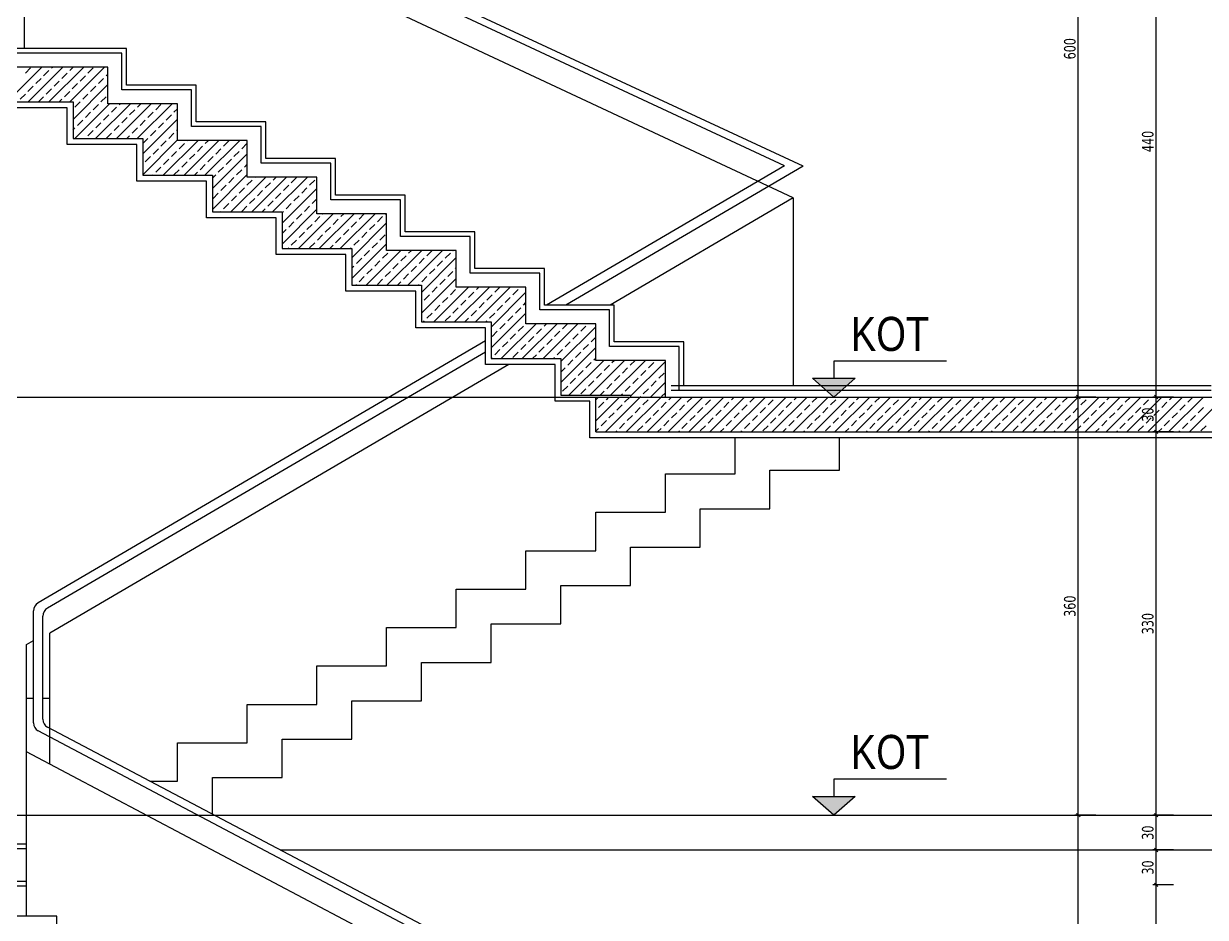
# Model space of a CAD drawing. Header units: millimetres. Extents: x 43168.9 to 43194.6, y -25545.1 to -25543.4.
# Drawn here: x 43181.4291 to 43181.6326, y -25544.2242 to -25544.0702 of the extents above; entities that cross this region are included whole.
import ezdxf
from ezdxf.enums import TextEntityAlignment as Align

# ---------------------------------------------------------------- set-up
doc = ezdxf.new("R2010")
doc.units = ezdxf.units.MM
doc.header["$LTSCALE"] = 200
doc.linetypes.add('kesit_$0$HIDDEN2', pattern=[0.1875, 0.125, -0.0625])
for name, color, linetype in [('gor-4_sgh', 17, 'Continuous'), ('kaplama-gnl_sgh', 30, 'Continuous'), ('kesit_$0$gor-2_sgh', 161, 'Continuous'), ('kesit_$0$izd-alt_sgh', 8, 'kesit_$0$HIDDEN2'), ('kesit_$0$metal-mal._sgh', 122, 'Continuous'), ('kolon-b.a_sgh', 6, 'Continuous'), ('metal-mal._sgh', 122, 'Continuous'), ('olcuic_sgh', 183, 'Continuous'), ('siva_sgh', 145, 'Continuous'), ('tarama-betonarme_sgh', 223, 'Continuous')]:
    doc.layers.add(name, color=color, linetype=linetype)
doc.styles.add('dim', font='VERDANA.TTF', dxfattribs={"width": 0.7})
doc.styles.add('kesit_$0$text2', font='arial.ttf')

msp = doc.modelspace()

# ---------------------------------------------------------------- hatches: boundary and pattern name
for points in [[(43181.57231274401, -25544.13132496927), (43181.56496274401, -25544.13132496927), (43181.56863774081, -25544.13455896927)], [(43181.57231274401, -25544.20332496927), (43181.56496274401, -25544.20332496927), (43181.56863774081, -25544.20655896927)]]:
    msp.add_hatch(color=256).paths.add_polyline_path(points)

# ---------------------------------------------------------------- linework, layer by layer
at = {"color": 0, "linetype": 'ByBlock'}
for p, q in [((43181.58804174401, -25544.12838496927), (43181.56863774401, -25544.12838496927)), ((43181.56863774401, -25544.12838496927), (43181.56863774401, -25544.13132496927)), ((43181.58804174401, -25544.20038496927), (43181.56863774401, -25544.20038496927)), ((43181.56863774401, -25544.20038496927), (43181.56863774401, -25544.20332496927))]:
    msp.add_line(p, q, dxfattribs=at)
for p, q in [((43181.56496274401, -25544.13132496927), (43181.57231274401, -25544.13132496927)), ((43181.56863774081, -25544.13455896927), (43181.56496274401, -25544.13132496927)), ((43181.57231274401, -25544.13132496927), (43181.56863774081, -25544.13455896927)), ((43181.56496274401, -25544.20332496927), (43181.57231274401, -25544.20332496927)), ((43181.56863774081, -25544.20655896927), (43181.56496274401, -25544.20332496927)), ((43181.57231274401, -25544.20332496927), (43181.56863774081, -25544.20655896927))]:
    msp.add_line(p, q)
at = {"color": 0, "linetype": 'ByBlock', "lineweight": -2}
for p, q in [((43181.61105119521, -25544.13485896927), (43181.61045119521, -25544.13425896927)), ((43181.61045119521, -25544.13425896927), (43181.61105119521, -25544.13485896927)), ((43181.62447313494, -25544.13485896927), (43181.62387313494, -25544.13425896927)), ((43181.62387313494, -25544.13425896927), (43181.62447313494, -25544.13485896927)), ((43181.62447313494, -25544.14085896927), (43181.62387313494, -25544.14025896927)), ((43181.62387313494, -25544.14025896927), (43181.62447313494, -25544.14085896927)), ((43181.61105119521, -25544.20685896927), (43181.61045119521, -25544.20625896927)), ((43181.61045119521, -25544.20625896927), (43181.61105119521, -25544.20685896927)), ((43181.62387313494, -25544.20625896927), (43181.62447313494, -25544.20685896927)), ((43181.62447313494, -25544.20685896927), (43181.62387313494, -25544.20625896927)), ((43181.62447313494, -25544.21285896927), (43181.62387313494, -25544.21225896927)), ((43181.62387313494, -25544.21225896927), (43181.62447313494, -25544.21285896927)), ((43181.62387313494, -25544.21825896927), (43181.62447313494, -25544.21885896927)), ((43181.62447313494, -25544.21885896927), (43181.62387313494, -25544.21825896927))]:
    msp.add_line(p, q, dxfattribs=at)
at = {"layer": 'gor-4_sgh'}
for p, q in [((43181.56963774089, -25544.14717435388), (43181.56963774089, -25544.14155896927)), ((43181.55763774089, -25544.1537897385), (43181.55763774089, -25544.14717435388)), ((43181.55763774089, -25544.14717435388), (43181.56963774089, -25544.14717435388)), ((43181.54563774089, -25544.16040512312), (43181.54563774089, -25544.1537897385)), ((43181.54563774089, -25544.1537897385), (43181.55763774089, -25544.1537897385)), ((43181.53363774089, -25544.16702050773), (43181.53363774089, -25544.16040512312)), ((43181.53363774089, -25544.16040512312), (43181.54563774089, -25544.16040512312)), ((43181.52163774089, -25544.17363589234), (43181.52163774089, -25544.16702050773)), ((43181.52163774089, -25544.16702050773), (43181.53363774089, -25544.16702050773)), ((43181.50963774089, -25544.18025127696), (43181.50963774089, -25544.17363589234)), ((43181.50963774089, -25544.17363589234), (43181.52163774089, -25544.17363589234)), ((43181.49763774089, -25544.18686666158), (43181.49763774089, -25544.18025127696)), ((43181.49763774089, -25544.18025127696), (43181.50963774089, -25544.18025127696)), ((43181.48563774089, -25544.19348204619), (43181.48563774089, -25544.18686666158)), ((43181.48563774089, -25544.18686666158), (43181.49763774089, -25544.18686666158)), ((43181.47363774089, -25544.20009743081), (43181.47363774089, -25544.19348204619)), ((43181.47363774089, -25544.19348204619), (43181.48563774089, -25544.19348204619)), ((43181.46163774089, -25544.20640727684), (43181.46163774089, -25544.20009743081)), ((43181.46163774089, -25544.20009743081), (43181.47363774089, -25544.20009743081))]:
    msp.add_line(p, q, dxfattribs=at)
at = {"layer": 'kaplama-gnl_sgh'}
for p, q in [((43181.44683774089, -25544.07451686401), (43181.37463774082, -25544.07451686401)), ((43181.44683774089, -25544.08083265348), (43181.44683774089, -25544.07451686401)), ((43181.44603774089, -25544.075316864), (43181.37463774082, -25544.075316864)), ((43181.44603774089, -25544.08163265348), (43181.44603774089, -25544.075316864)), ((43181.45883774089, -25544.08083265348), (43181.44683774089, -25544.08083265348)), ((43181.45883774089, -25544.08714844295), (43181.45883774089, -25544.08083265348)), ((43181.45803774089, -25544.08163265348), (43181.44603774089, -25544.08163265348)), ((43181.45803774089, -25544.08794844295), (43181.45803774089, -25544.08163265348)), ((43181.47083774089, -25544.08714844295), (43181.45883774089, -25544.08714844295)), ((43181.47083774089, -25544.09346423242), (43181.47083774089, -25544.08714844295)), ((43181.47003774089, -25544.08794844295), (43181.45803774089, -25544.08794844295)), ((43181.47003774089, -25544.09426423243), (43181.47003774089, -25544.08794844295)), ((43181.48203774089, -25544.09426423243), (43181.47003774089, -25544.09426423243)), ((43181.48283774089, -25544.09346423242), (43181.47083774089, -25544.09346423242)), ((43181.48203774089, -25544.1005800219), (43181.48203774089, -25544.09426423243)), ((43181.48283774089, -25544.0997800219), (43181.48283774089, -25544.09346423242)), ((43181.49403774089, -25544.1005800219), (43181.48203774089, -25544.1005800219)), ((43181.49483774089, -25544.0997800219), (43181.48283774089, -25544.0997800219)), ((43181.49403774089, -25544.10689581137), (43181.49403774089, -25544.1005800219)), ((43181.49483774089, -25544.10609581137), (43181.49483774089, -25544.0997800219)), ((43181.50603774089, -25544.10689581137), (43181.49403774089, -25544.10689581137)), ((43181.50683774089, -25544.10609581137), (43181.49483774089, -25544.10609581137)), ((43181.50603774089, -25544.11321160085), (43181.50603774089, -25544.10689581137)), ((43181.50683774089, -25544.11241160085), (43181.50683774089, -25544.10609581137)), ((43181.51803774089, -25544.11321160085), (43181.50603774089, -25544.11321160085)), ((43181.51883774089, -25544.11241160085), (43181.50683774089, -25544.11241160085)), ((43181.51803774089, -25544.11952739032), (43181.51803774089, -25544.11321160085)), ((43181.51883774089, -25544.11872739032), (43181.51883774089, -25544.11241160085)), ((43181.53003774089, -25544.11952739032), (43181.51803774089, -25544.11952739032)), ((43181.53083774089, -25544.11872739032), (43181.51883774089, -25544.11872739032)), ((43181.53003774089, -25544.12584317979), (43181.53003774089, -25544.11952739032)), ((43181.53083774089, -25544.1250431798), (43181.53083774089, -25544.11872739032)), ((43181.54203774089, -25544.12584317979), (43181.53003774089, -25544.12584317979)), ((43181.54283774089, -25544.1250431798), (43181.53083774089, -25544.1250431798)), ((43181.54203774089, -25544.13335896927), (43181.54203774089, -25544.12584317979)), ((43181.54283774089, -25544.13255896927), (43181.54283774089, -25544.1250431798)), ((43181.54063774081, -25544.13255896927), (43181.63363774082, -25544.13255896927)), ((43181.54063774081, -25544.13335896927), (43181.63363774082, -25544.13335896927)), ((43181.42963774089, -25544.21157435389), (43181.37463774082, -25544.21157435389)), ((43181.42963774089, -25544.21237435388), (43181.37463774082, -25544.21237435388)), ((43181.42963774089, -25544.21237435388), (43181.42963774089, -25544.21237435388)), ((43181.42963774089, -25544.21797435388), (43181.37463774082, -25544.21797435388)), ((43181.42963774089, -25544.21877435389), (43181.37463774082, -25544.21877435389)), ((43181.42963774089, -25544.21877435389), (43181.42963774089, -25544.21877435389)), ((43181.43483774089, -25544.22397435388), (43181.37463774082, -25544.22397435388)), ((43181.43483774089, -25544.2305897385), (43181.43483774089, -25544.22397435388))]:
    msp.add_line(p, q, dxfattribs=at)
at = {"layer": 'kesit_$0$gor-2_sgh'}
for p, q in [((43181.42927100052, -25544.07451686401), (43181.42927100052, -25544.0382483763)), ((43181.56164944544, -25544.10026077487), (43181.42927100052, -25544.0382483763)), ((43181.56164944544, -25544.10026077487), (43181.53011971491, -25544.11872739032)), ((43181.56171262852, -25544.13255896927), (43181.56171262852, -25544.10022376924)), ((43181.51270432808, -25544.12892739032), (43181.43363774089, -25544.17523581846)), ((43181.42963774089, -25544.17717785119), (43181.43083774089, -25544.17646351551)), ((43181.43363774089, -25544.19777419302), (43181.43363774089, -25544.17523581846)), ((43181.42963774089, -25544.1956586704), (43181.42963774089, -25544.17717785119)), ((43181.42963774089, -25544.18641826079), (43181.43083774089, -25544.18642540051)), ((43181.43243774089, -25544.18643492013), (43181.43363774089, -25544.18644205985)), ((43181.42963774089, -25544.22397435388), (43181.42963774089, -25544.1956586704)), ((43181.42963774089, -25544.21141651215), (43181.42963774089, -25544.1956586704)), ((43181.56543353401, -25544.26747843833), (43181.42963774089, -25544.1956586704))]:
    msp.add_line(p, q, dxfattribs=at)
at = {"layer": 'kesit_$0$izd-alt_sgh'}
for p, q in [((43181.30861655266, -25544.13455896927), (43182.76330515118, -25544.13455896927)), ((43181.55163774089, -25544.1477897385), (43181.55163774089, -25544.14155896927)), ((43181.53963774089, -25544.15440512311), (43181.53963774089, -25544.1477897385)), ((43181.53963774089, -25544.1477897385), (43181.55163774089, -25544.1477897385)), ((43181.52763774089, -25544.16102050773), (43181.52763774089, -25544.15440512311)), ((43181.52763774089, -25544.15440512311), (43181.53963774089, -25544.15440512311)), ((43181.51563774089, -25544.16763589234), (43181.51563774089, -25544.16102050773)), ((43181.51563774089, -25544.16102050773), (43181.52763774089, -25544.16102050773)), ((43181.50363774089, -25544.17425127696), (43181.50363774089, -25544.16763589234)), ((43181.50363774089, -25544.16763589234), (43181.51563774089, -25544.16763589234)), ((43181.49163774089, -25544.18086666158), (43181.49163774089, -25544.17425127696)), ((43181.49163774089, -25544.17425127696), (43181.50363774089, -25544.17425127696)), ((43181.47963774089, -25544.18748204619), (43181.47963774089, -25544.18086666158)), ((43181.47963774089, -25544.18086666158), (43181.49163774089, -25544.18086666158)), ((43181.46763774089, -25544.19409743081), (43181.46763774089, -25544.18748204619)), ((43181.46763774089, -25544.18748204619), (43181.47963774089, -25544.18748204619)), ((43181.45563774089, -25544.20071281542), (43181.45563774089, -25544.19409743081)), ((43181.45563774089, -25544.19409743081), (43181.46763774089, -25544.19409743081)), ((43181.45083115627, -25544.20071281542), (43181.45563774089, -25544.20071281542)), ((43181.30861655266, -25544.20655896927), (43182.76330515118, -25544.20655896927))]:
    msp.add_line(p, q, dxfattribs=at)
at = {"layer": 'kesit_$0$metal-mal._sgh'}
for p, q in [((43181.56016716103, -25544.09470899971), (43181.43135807938, -25544.03470629754)), ((43181.56339234771, -25544.09480918074), (43181.43461857917, -25544.03495265786)), ((43181.56016716103, -25544.09470899971), (43181.51915849182, -25544.11872739032)), ((43181.56339234771, -25544.09480918074), (43181.52247827913, -25544.11872739032)), ((43181.50863774089, -25544.12488929487), (43181.43161932445, -25544.16999825466)), ((43181.50863774089, -25544.12681851657), (43181.43321932445, -25544.17090783727)), ((43181.43083774089, -25544.19068693189), (43181.43083774089, -25544.17137309812)), ((43181.43243774089, -25544.1900584187), (43181.43243774089, -25544.17228268072)), ((43181.56395415428, -25544.26192496183), (43181.4316073395, -25544.19205456983)), ((43181.56718245349, -25544.26202339561), (43181.4332073395, -25544.19142605664))]:
    msp.add_line(p, q, dxfattribs=at)
for centre, start, end in [((43181.43243774089, -25544.17137309812), 120.7644804370568, 180), ((43181.43403774089, -25544.17228268072), 120.7644804370568, 180), ((43181.43243774089, -25544.19068693189), 180, 238.7347449933486), ((43181.43403774089, -25544.1900584187), 180, 238.7347449933486)]:
    msp.add_arc(centre, 0.0016, start, end, dxfattribs=at)
at = {"layer": 'kolon-b.a_sgh'}
for p, q in [((43181.44363774089, -25544.07771686401), (43181.36363774081, -25544.07771686401)), ((43181.44363774089, -25544.08403265348), (43181.44363774089, -25544.07771686401)), ((43181.37363774081, -25544.08371686401), (43181.43763774089, -25544.08371686401)), ((43181.43763774089, -25544.08371686401), (43181.43763774089, -25544.09003265348)), ((43181.45563774089, -25544.08403265348), (43181.44363774089, -25544.08403265348)), ((43181.45563774089, -25544.09034844295), (43181.45563774089, -25544.08403265348)), ((43181.43763774089, -25544.09003265348), (43181.44963774089, -25544.09003265348)), ((43181.44963774089, -25544.09003265348), (43181.44963774089, -25544.09634844295)), ((43181.46763774089, -25544.09034844295), (43181.45563774089, -25544.09034844295)), ((43181.46763774089, -25544.09666423243), (43181.46763774089, -25544.09034844295)), ((43181.44963774089, -25544.09634844295), (43181.46163774089, -25544.09634844295)), ((43181.46163774089, -25544.09634844295), (43181.46163774089, -25544.10266423243)), ((43181.47963774089, -25544.09666423243), (43181.46763774089, -25544.09666423243)), ((43181.47963774089, -25544.1029800219), (43181.47963774089, -25544.09666423243)), ((43181.46163774089, -25544.10266423243), (43181.47363774089, -25544.10266423243)), ((43181.47363774089, -25544.10266423243), (43181.47363774089, -25544.1089800219)), ((43181.49163774089, -25544.1029800219), (43181.47963774089, -25544.1029800219)), ((43181.49163774089, -25544.10929581137), (43181.49163774089, -25544.1029800219)), ((43181.47363774089, -25544.1089800219), (43181.48563774089, -25544.1089800219)), ((43181.48563774089, -25544.1089800219), (43181.48563774089, -25544.11529581137)), ((43181.50363774089, -25544.10929581137), (43181.49163774089, -25544.10929581137)), ((43181.50363774089, -25544.11561160085), (43181.50363774089, -25544.10929581137)), ((43181.48563774089, -25544.11529581137), (43181.49763774089, -25544.11529581137)), ((43181.49763774089, -25544.11529581137), (43181.49763774089, -25544.12161160085)), ((43181.51563774089, -25544.11561160085), (43181.50363774089, -25544.11561160085)), ((43181.51563774089, -25544.12192739032), (43181.51563774089, -25544.11561160085)), ((43181.49763774089, -25544.12161160085), (43181.50963774089, -25544.12161160085)), ((43181.50963774089, -25544.12161160085), (43181.50963774089, -25544.12792739032)), ((43181.52763774089, -25544.12192739032), (43181.51563774089, -25544.12192739032)), ((43181.52763774089, -25544.1282431798), (43181.52763774089, -25544.12192739032)), ((43181.50963774089, -25544.12792739032), (43181.52163774089, -25544.12792739032)), ((43181.52163774089, -25544.12792739032), (43181.52163774089, -25544.13424317979)), ((43181.53963774089, -25544.1282431798), (43181.52763774089, -25544.1282431798)), ((43181.53963774089, -25544.13455896927), (43181.53963774089, -25544.1282431798)), ((43181.52163774089, -25544.13424317979), (43181.53363774089, -25544.13424317979)), ((43181.52763774089, -25544.13455896927), (43181.73763774081, -25544.13455896927)), ((43181.52763774089, -25544.14055896927), (43181.52763774089, -25544.13455896927)), ((43181.52763774089, -25544.14055896927), (43181.52763774089, -25544.13455896927)), ((43181.53363774089, -25544.13424317979), (43181.53363774089, -25544.13455896927)), ((43181.52763774089, -25544.14055896927), (43181.73763774081, -25544.14055896927))]:
    msp.add_line(p, q, dxfattribs=at)
at = {"layer": 'metal-mal._sgh'}
for p, q in [((43181.46192561308, -25544.20655896927), (43181.73763774081, -25544.20655896927)), ((43181.47331202928, -25544.21255896927), (43181.73763774081, -25544.21255896927))]:
    msp.add_line(p, q, dxfattribs=at)
at = {"layer": 'olcuic_sgh'}
for p, q in [((43181.61075119521, -25544.13480896927), (43181.61075119521, -25544.01430896927)), ((43181.62417313494, -25544.13480896927), (43181.62417313494, -25544.04630896927)), ((43181.6137511952, -25544.13455896927), (43181.61015119521, -25544.13455896927)), ((43181.6137511952, -25544.13455896927), (43181.61015119521, -25544.13455896927)), ((43181.61075119521, -25544.20680896927), (43181.61075119521, -25544.13430896927)), ((43181.62717313494, -25544.13455896927), (43181.62357313494, -25544.13455896927)), ((43181.62717313494, -25544.13455896927), (43181.62357313494, -25544.13455896927)), ((43181.62417313494, -25544.14080896927), (43181.62417313494, -25544.13430896927)), ((43181.62717313494, -25544.14055896927), (43181.62357313494, -25544.14055896927)), ((43181.62717313494, -25544.14055896927), (43181.62357313494, -25544.14055896927)), ((43181.62417313494, -25544.20680896927), (43181.62417313494, -25544.14030896927)), ((43181.6137511952, -25544.20655896927), (43181.61015119521, -25544.20655896927)), ((43181.6137511952, -25544.20655896927), (43181.61015119521, -25544.20655896927)), ((43181.61075119521, -25544.30680896927), (43181.61075119521, -25544.20630896927)), ((43181.62717313494, -25544.20655896927), (43181.62357313494, -25544.20655896927)), ((43181.62717313494, -25544.20655896927), (43181.62357313494, -25544.20655896927)), ((43181.62417313494, -25544.21280896927), (43181.62417313494, -25544.20630896927)), ((43181.62717313494, -25544.21255896927), (43181.62357313494, -25544.21255896927)), ((43181.62717313494, -25544.21255896927), (43181.62357313494, -25544.21255896927)), ((43181.62417313494, -25544.21880896927), (43181.62417313494, -25544.21230896927)), ((43181.62717313494, -25544.21855896927), (43181.62357313494, -25544.21855896927)), ((43181.62717313494, -25544.21855896927), (43181.62357313494, -25544.21855896927)), ((43181.62417313494, -25544.30680896927), (43181.62417313494, -25544.21830896927))]:
    msp.add_line(p, q, dxfattribs=at)
at = {"layer": 'siva_sgh'}
for p, q in [((43181.43663774089, -25544.08471686401), (43181.37463774082, -25544.08471686401)), ((43181.43663774089, -25544.09103265348), (43181.43663774089, -25544.08471686401)), ((43181.44863774089, -25544.09103265348), (43181.43663774089, -25544.09103265348)), ((43181.44863774089, -25544.09734844295), (43181.44863774089, -25544.09103265348)), ((43181.46063774089, -25544.09734844295), (43181.44863774089, -25544.09734844295)), ((43181.46063774089, -25544.10366423243), (43181.46063774089, -25544.09734844295)), ((43181.47263774089, -25544.10366423243), (43181.46063774089, -25544.10366423243)), ((43181.47263774089, -25544.1099800219), (43181.47263774089, -25544.10366423243)), ((43181.48463774089, -25544.1099800219), (43181.47263774089, -25544.1099800219)), ((43181.48463774089, -25544.11629581137), (43181.48463774089, -25544.1099800219)), ((43181.49663774089, -25544.11629581137), (43181.48463774089, -25544.11629581137)), ((43181.49663774089, -25544.12261160085), (43181.49663774089, -25544.11629581137)), ((43181.50863774089, -25544.12261160085), (43181.49663774089, -25544.12261160085)), ((43181.50863774089, -25544.12892739032), (43181.50863774089, -25544.12261160085)), ((43181.52063774089, -25544.12892739032), (43181.50863774089, -25544.12892739032)), ((43181.52063774089, -25544.13524317979), (43181.52063774089, -25544.12892739032)), ((43181.52663774054, -25544.13524317979), (43181.52063774089, -25544.13524317979)), ((43181.52663774054, -25544.14155896927), (43181.52663774054, -25544.13524317979)), ((43181.73663774082, -25544.14155896927), (43181.52663774054, -25544.14155896927))]:
    msp.add_line(p, q, dxfattribs=at)
at = {"layer": 'tarama-betonarme_sgh'}
for p, q in [((43181.42628125502, -25544.08371686401), (43181.43228125502, -25544.07771686401)), ((43181.42942045088, -25544.0787816177), (43181.43031847649, -25544.07788359209)), ((43181.42987335747, -25544.08371686401), (43181.43587335747, -25544.07771686401)), ((43181.43256354053, -25544.0792306305), (43181.43346156614, -25544.07833260489)), ((43181.43346545992, -25544.08371686401), (43181.43946545992, -25544.07771686401)), ((43181.43391057894, -25544.07788359209), (43181.43407730702, -25544.07771686401)), ((43181.43570663017, -25544.07967964331), (43181.43660465578, -25544.0787816177)), ((43181.43705366858, -25544.07833260489), (43181.43766940947, -25544.07771686401)), ((43181.43705756237, -25544.08371686401), (43181.44305756237, -25544.07771686401)), ((43181.44019675822, -25544.0787816177), (43181.44109478384, -25544.07788359209)), ((43181.44333984786, -25544.0792306305), (43181.44363774089, -25544.07893273748)), ((43181.42986946369, -25544.08192470734), (43181.4307674893, -25544.08102668173)), ((43181.4312165021, -25544.08057766892), (43181.43211452771, -25544.07967964331)), ((43181.43435959175, -25544.08102668173), (43181.43525761736, -25544.08012865612)), ((43181.43750268139, -25544.08147569454), (43181.438400707, -25544.08057766892)), ((43181.43763774089, -25544.08672878793), (43181.44363774089, -25544.08072878793)), ((43181.43884971981, -25544.08012865612), (43181.43974774542, -25544.0792306305)), ((43181.44064577103, -25544.08192470734), (43181.44154379665, -25544.08102668173)), ((43181.44199280945, -25544.08057766892), (43181.44289083506, -25544.07967964331)), ((43181.42852242527, -25544.08327174576), (43181.42942045088, -25544.08237372015)), ((43181.43166940947, -25544.08371686401), (43181.43256354053, -25544.08282273295)), ((43181.43301255333, -25544.08237372015), (43181.43391057894, -25544.08147569454)), ((43181.43615564297, -25544.08282273295), (43181.43705366858, -25544.08192470734)), ((43181.43929873261, -25544.08327174576), (43181.44019675822, -25544.08237372015)), ((43181.44244182226, -25544.08372075856), (43181.44333984786, -25544.08282273295)), ((43181.43526151192, -25544.08371686401), (43181.43570663017, -25544.08327174576)), ((43181.43792597779, -25544.09003265348), (43181.44392597779, -25544.08403265348)), ((43181.4379516942, -25544.08461878418), (43181.43884971981, -25544.08372075856)), ((43181.44109478384, -25544.08506779698), (43181.44199280945, -25544.08416977137)), ((43181.44151808024, -25544.09003265348), (43181.44751808024, -25544.08403265348)), ((43181.44423787348, -25544.08551680979), (43181.44513589909, -25544.08461878418)), ((43181.44511018269, -25544.09003265348), (43181.45111018269, -25544.08403265348)), ((43181.4455849119, -25544.08416977137), (43181.44572202979, -25544.08403265348)), ((43181.44738096312, -25544.0859658226), (43181.44827898873, -25544.08506779698)), ((43181.44870228514, -25544.09003265348), (43181.45470228513, -25544.08403265348)), ((43181.44872800154, -25544.08461878418), (43181.44931413224, -25544.08403265348)), ((43181.45187109118, -25544.08506779698), (43181.4527691168, -25544.08416977137)), ((43181.45501418083, -25544.08551680979), (43181.45563774089, -25544.08489324972)), ((43181.438400707, -25544.08776187382), (43181.43929873261, -25544.08686384821)), ((43181.43974774542, -25544.0864148354), (43181.44064577103, -25544.08551680979)), ((43181.44289083506, -25544.08686384821), (43181.44378886068, -25544.0859658226)), ((43181.4460339247, -25544.08731286101), (43181.44693195032, -25544.0864148354)), ((43181.44917701435, -25544.08776187382), (43181.45007503996, -25544.08686384821)), ((43181.44963774089, -25544.09268930017), (43181.45563774089, -25544.08668930017)), ((43181.45052405277, -25544.0864148354), (43181.45142207837, -25544.08551680979)), ((43181.45366714241, -25544.08686384821), (43181.45456516802, -25544.0859658226)), ((43181.43763774089, -25544.08852483993), (43181.4379516942, -25544.08821088662)), ((43181.44019675822, -25544.08955792504), (43181.44109478384, -25544.08865989943)), ((43181.44154379665, -25544.08821088662), (43181.44244182226, -25544.08731286101)), ((43181.44333984786, -25544.09000693785), (43181.44423787348, -25544.08910891224)), ((43181.44468688629, -25544.08865989943), (43181.4455849119, -25544.08776187382)), ((43181.44782997593, -25544.08910891224), (43181.44872800154, -25544.08821088662)), ((43181.45097306557, -25544.08955792504), (43181.45187109118, -25544.08865989943)), ((43181.45232010399, -25544.08821088662), (43181.4532181296, -25544.08731286101)), ((43181.45411615521, -25544.09000693785), (43181.45501418083, -25544.08910891224)), ((43181.45546319363, -25544.08865989943), (43181.45563774089, -25544.08848535217)), ((43181.43972202979, -25544.09003265348), (43181.43974774542, -25544.09000693785)), ((43181.44690623469, -25544.09003265348), (43181.44738096312, -25544.08955792504)), ((43181.44963774089, -25544.09089324973), (43181.45052405277, -25544.09000693785)), ((43181.44963774089, -25544.09628140262), (43181.45563774089, -25544.09028140262)), ((43181.4527691168, -25544.09135397627), (43181.45366714241, -25544.09045595066)), ((43181.45316280301, -25544.09634844295), (43181.45916280301, -25544.09034844295)), ((43181.45591220644, -25544.09180298907), (43181.45681023205, -25544.09090496346)), ((43181.45675490546, -25544.09634844295), (43181.46275490546, -25544.09034844295)), ((43181.45725924485, -25544.09045595066), (43181.45736675256, -25544.09034844295)), ((43181.4603470079, -25544.09634844295), (43181.4663470079, -25544.09034844295)), ((43181.4604023345, -25544.09090496346), (43181.46095885501, -25544.09034844295)), ((43181.46354542414, -25544.09135397627), (43181.46444344975, -25544.09045595066)), ((43181.46668851378, -25544.09180298907), (43181.46758653939, -25544.09090496346)), ((43181.45007503996, -25544.0940480531), (43181.45097306557, -25544.09315002749)), ((43181.45142207837, -25544.09270101469), (43181.45232010399, -25544.09180298907)), ((43181.45456516802, -25544.09315002749), (43181.45546319363, -25544.09225200188)), ((43181.45770825767, -25544.0935990403), (43181.45860628328, -25544.09270101469)), ((43181.45905529608, -25544.09225200188), (43181.45995332169, -25544.09135397627)), ((43181.46085134731, -25544.0940480531), (43181.46174937292, -25544.09315002749)), ((43181.46163774089, -25544.09864981241), (43181.46763774089, -25544.09264981242)), ((43181.46219838572, -25544.09270101469), (43181.46309641133, -25544.09180298907)), ((43181.46534147536, -25544.09315002749), (43181.46623950098, -25544.09225200188)), ((43181.45187109118, -25544.09584410433), (43181.4527691168, -25544.09494607872)), ((43181.4532181296, -25544.09449706591), (43181.45411615521, -25544.0935990403)), ((43181.45636121924, -25544.09494607872), (43181.45725924485, -25544.0940480531)), ((43181.45950430888, -25544.09539509152), (43181.4604023345, -25544.09449706591)), ((43181.46264739853, -25544.09584410433), (43181.46354542414, -25544.09494607872)), ((43181.46399443695, -25544.09449706591), (43181.46489246256, -25544.0935990403)), ((43181.46713752659, -25544.09494607872), (43181.46763774089, -25544.09444586442)), ((43181.45136675256, -25544.09634844295), (43181.45142207837, -25544.09629311713)), ((43181.45501418083, -25544.09629311713), (43181.45591220644, -25544.09539509152)), ((43181.45855095745, -25544.09634844295), (43181.45905529608, -25544.09584410433)), ((43181.46163774089, -25544.10224191486), (43181.46763774089, -25544.09624191486)), ((43181.46163774089, -25544.09685376197), (43181.46219838572, -25544.09629311713)), ((43181.46444344975, -25544.09764015555), (43181.46534147536, -25544.09674212994)), ((43181.46480752578, -25544.10266423243), (43181.47080752577, -25544.09666423243)), ((43181.46579048817, -25544.09629311713), (43181.46668851378, -25544.09539509152)), ((43181.46758653939, -25544.09808916836), (43181.468484565, -25544.09719114275)), ((43181.46839962823, -25544.10266423243), (43181.47439962823, -25544.09666423243)), ((43181.46893357782, -25544.09674212994), (43181.46901147532, -25544.09666423243)), ((43181.47199173067, -25544.10266423243), (43181.47799173067, -25544.09666423243)), ((43181.47207666746, -25544.09719114275), (43181.47260357778, -25544.09666423243)), ((43181.4752197571, -25544.09764015555), (43181.47611778271, -25544.09674212994)), ((43181.47836284674, -25544.09808916836), (43181.47926087235, -25544.09719114275)), ((43181.46309641133, -25544.09898719397), (43181.46399443695, -25544.09808916836)), ((43181.46623950098, -25544.09943620678), (43181.46713752659, -25544.09853818117)), ((43181.46938259062, -25544.09988521958), (43181.47028061623, -25544.09898719397)), ((43181.47072962904, -25544.09853818117), (43181.47162765465, -25544.09764015555)), ((43181.47363774089, -25544.10461032466), (43181.47963774089, -25544.09861032466)), ((43181.47387271868, -25544.09898719397), (43181.47477074429, -25544.09808916836)), ((43181.47701580832, -25544.09943620678), (43181.47791383394, -25544.09853818117)), ((43181.46174937292, -25544.10033423239), (43181.46264739853, -25544.09943620678)), ((43181.46354542414, -25544.10213028361), (43181.46444344975, -25544.101232258)), ((43181.46489246256, -25544.10078324519), (43181.46579048817, -25544.09988521958)), ((43181.4680355522, -25544.101232258), (43181.46893357782, -25544.10033423239)), ((43181.47117864184, -25544.10168127081), (43181.47207666746, -25544.10078324519)), ((43181.47252568026, -25544.10033423239), (43181.47342370587, -25544.09943620678)), ((43181.47432173148, -25544.10213028361), (43181.4752197571, -25544.101232258)), ((43181.4756687699, -25544.10078324519), (43181.47656679551, -25544.09988521958)), ((43181.47881185955, -25544.101232258), (43181.47963774089, -25544.10040637666)), ((43181.46301147533, -25544.10266423243), (43181.46309641133, -25544.10257929642)), ((43181.46668851378, -25544.10257929642), (43181.46758653939, -25544.10168127081)), ((43181.47019568022, -25544.10266423243), (43181.47072962904, -25544.10213028361)), ((43181.47363774089, -25544.10820242711), (43181.47963774089, -25544.10220242711)), ((43181.47363774089, -25544.10281427421), (43181.47387271868, -25544.10257929642)), ((43181.47611778271, -25544.10392633484), (43181.47701580832, -25544.10302830923)), ((43181.47645224854, -25544.1089800219), (43181.48245224854, -25544.1029800219)), ((43181.47746482113, -25544.10257929642), (43181.47836284674, -25544.10168127081)), ((43181.47926087235, -25544.10437534764), (43181.48015889797, -25544.10347732203)), ((43181.480044351, -25544.1089800219), (43181.48604435099, -25544.1029800219)), ((43181.48060791077, -25544.10302830923), (43181.48065619809, -25544.1029800219)), ((43181.48363645344, -25544.1089800219), (43181.48963645344, -25544.1029800219)), ((43181.48375100041, -25544.10347732203), (43181.48424830054, -25544.1029800219)), ((43181.48689409006, -25544.10392633484), (43181.48779211567, -25544.10302830923)), ((43181.4900371797, -25544.10437534764), (43181.49093520531, -25544.10347732203)), ((43181.49138421812, -25544.10302830923), (43181.49143250544, -25544.1029800219)), ((43181.47477074429, -25544.10527337325), (43181.4756687699, -25544.10437534764)), ((43181.47791383394, -25544.10572238606), (43181.47881185955, -25544.10482436045)), ((43181.48105692358, -25544.10617139887), (43181.48195494919, -25544.10527337325)), ((43181.48240396199, -25544.10482436045), (43181.48330198761, -25544.10392633484)), ((43181.48554705163, -25544.10527337325), (43181.48644507725, -25544.10437534764)), ((43181.48563774089, -25544.1105708369), (43181.49163774089, -25544.1045708369)), ((43181.48869014128, -25544.10572238606), (43181.48958816689, -25544.10482436045)), ((43181.47363774089, -25544.10640637666), (43181.47432173148, -25544.10572238606)), ((43181.4752197571, -25544.1084164629), (43181.47611778271, -25544.10751843729)), ((43181.47656679551, -25544.10706942448), (43181.47746482113, -25544.10617139887)), ((43181.47970988516, -25544.10751843729), (43181.48060791077, -25544.10662041167)), ((43181.4828529748, -25544.10796745009), (43181.48375100041, -25544.10706942448)), ((43181.48420001322, -25544.10662041167), (43181.48509803883, -25544.10572238606)), ((43181.48599606445, -25544.1084164629), (43181.48689409006, -25544.10751843729)), ((43181.48734310286, -25544.10706942448), (43181.48824112847, -25544.10617139887)), ((43181.4904861925, -25544.10751843729), (43181.49138421812, -25544.10662041167)), ((43181.47465619809, -25544.1089800219), (43181.47477074429, -25544.1088654757)), ((43181.47836284674, -25544.1088654757), (43181.47926087235, -25544.10796745009)), ((43181.48184040299, -25544.1089800219), (43181.48240396199, -25544.1084164629)), ((43181.48543250544, -25544.1089800219), (43181.48554705163, -25544.1088654757)), ((43181.48563774089, -25544.11416293935), (43181.49163774089, -25544.10816293935)), ((43181.48779211567, -25544.11021251412), (43181.48869014128, -25544.10931448851)), ((43181.48809697131, -25544.11529581137), (43181.49409697131, -25544.10929581137)), ((43181.48913915409, -25544.1088654757), (43181.4900371797, -25544.10796745009)), ((43181.49168907376, -25544.11529581137), (43181.49768907376, -25544.10929581137)), ((43181.49228224373, -25544.10931448851), (43181.49230092087, -25544.10929581137)), ((43181.49528117621, -25544.11529581137), (43181.50128117621, -25544.10929581137)), ((43181.49542533337, -25544.10976350132), (43181.49589302331, -25544.10929581137)), ((43181.49856842301, -25544.11021251412), (43181.49946644862, -25544.10931448851)), ((43181.50305855108, -25544.10931448851), (43181.50307722821, -25544.10929581137)), ((43181.48644507725, -25544.11155955254), (43181.48734310286, -25544.11066152693)), ((43181.48958816689, -25544.11200856535), (43181.4904861925, -25544.11111053974)), ((43181.49093520531, -25544.11066152693), (43181.49183323092, -25544.10976350132)), ((43181.49273125653, -25544.11245757815), (43181.49362928214, -25544.11155955254)), ((43181.49407829495, -25544.11111053974), (43181.49497632057, -25544.11021251412)), ((43181.4972213846, -25544.11155955254), (43181.49811941021, -25544.11066152693)), ((43181.49763774089, -25544.11653134914), (43181.50363774089, -25544.11053134914)), ((43181.50036447424, -25544.11200856535), (43181.50126249985, -25544.11111053974)), ((43181.50171151265, -25544.11066152693), (43181.50260953827, -25544.10976350132)), ((43181.48563774089, -25544.1123668889), (43181.48599606445, -25544.11200856535)), ((43181.48824112847, -25544.11335560376), (43181.48913915409, -25544.11245757815)), ((43181.49138421812, -25544.11380461657), (43181.49228224373, -25544.11290659096)), ((43181.49452730776, -25544.11425362938), (43181.49542533337, -25544.11335560376)), ((43181.49587434618, -25544.11290659096), (43181.49677237179, -25544.11200856535)), ((43181.49901743582, -25544.11335560376), (43181.49991546143, -25544.11245757815)), ((43181.50216052546, -25544.11380461657), (43181.50305855108, -25544.11290659096)), ((43181.50350756388, -25544.11245757815), (43181.50363774089, -25544.11232740114)), ((43181.48630092086, -25544.11529581137), (43181.48644507725, -25544.11515165499)), ((43181.48689409006, -25544.11470264218), (43181.48779211567, -25544.11380461657)), ((43181.4900371797, -25544.11515165499), (43181.49093520531, -25544.11425362938)), ((43181.49348512576, -25544.11529581137), (43181.49407829495, -25544.11470264218)), ((43181.49707722821, -25544.11529581137), (43181.4972213846, -25544.11515165499)), ((43181.49763774089, -25544.12012345159), (43181.50363774089, -25544.11412345159)), ((43181.4976703974, -25544.11470264218), (43181.49856842301, -25544.11380461657)), ((43181.49946644862, -25544.11649869341), (43181.50036447424, -25544.1156006678)), ((43181.49974169408, -25544.12161160085), (43181.50574169408, -25544.11561160085)), ((43181.50081348704, -25544.11515165499), (43181.50171151265, -25544.11425362938)), ((43181.50333379653, -25544.12161160085), (43181.50933379653, -25544.11561160085)), ((43181.50692589898, -25544.12161160085), (43181.51292589898, -25544.11561160085)), ((43181.50709966633, -25544.1160496806), (43181.50753774608, -25544.11561160085)), ((43181.51024275597, -25544.11649869341), (43181.51112984853, -25544.11561160085)), ((43181.49811941021, -25544.11784573182), (43181.49901743582, -25544.11694770621)), ((43181.50126249985, -25544.11829474463), (43181.50216052546, -25544.11739671902)), ((43181.50260953827, -25544.11694770621), (43181.50350756388, -25544.1160496806)), ((43181.50575262791, -25544.11739671902), (43181.50665065352, -25544.11649869341)), ((43181.50889571755, -25544.11784573182), (43181.50979374316, -25544.11694770621)), ((43181.50963774089, -25544.12249186138), (43181.51563774089, -25544.11649186138)), ((43181.5120388072, -25544.11829474463), (43181.51293683281, -25544.11739671902)), ((43181.51338584561, -25544.11694770621), (43181.51428387123, -25544.1160496806)), ((43181.49763774089, -25544.11832740114), (43181.4976703974, -25544.11829474463)), ((43181.49991546143, -25544.11964178305), (43181.50081348704, -25544.11874375744)), ((43181.50305855108, -25544.12009079586), (43181.50395657669, -25544.11919277024)), ((43181.50440558949, -25544.11874375744), (43181.5053036151, -25544.11784573182)), ((43181.50620164072, -25544.12053980866), (43181.50709966633, -25544.11964178305)), ((43181.50754867913, -25544.11919277024), (43181.50844670475, -25544.11829474463)), ((43181.51069176877, -25544.11964178305), (43181.51158979439, -25544.11874375744)), ((43181.51383485842, -25544.12009079586), (43181.51473288403, -25544.11919277024)), ((43181.51518189684, -25544.11874375744), (43181.51563774089, -25544.11828791338)), ((43181.49794564363, -25544.12161160085), (43181.49811941021, -25544.12143783427)), ((43181.49856842301, -25544.12098882147), (43181.49946644862, -25544.12009079586)), ((43181.50171151265, -25544.12143783427), (43181.50260953827, -25544.12053980866)), ((43181.50512984853, -25544.12161160085), (43181.50575262791, -25544.12098882147)), ((43181.50872195098, -25544.12161160085), (43181.50889571755, -25544.12143783427)), ((43181.50934473036, -25544.12098882147), (43181.51024275597, -25544.12009079586)), ((43181.50963774089, -25544.12608396383), (43181.51563774089, -25544.12008396383)), ((43181.51248782, -25544.12143783427), (43181.51338584561, -25544.12053980866)), ((43181.50979374316, -25544.12413191111), (43181.51069176877, -25544.1232338855)), ((43181.51114078159, -25544.12278487269), (43181.5120388072, -25544.12188684708)), ((43181.51138641685, -25544.12792739032), (43181.51738641685, -25544.12192739032)), ((43181.51293683281, -25544.12458092392), (43181.51383485842, -25544.12368289831)), ((43181.51428387123, -25544.1232338855), (43181.51518189684, -25544.12233585989)), ((43181.5149785193, -25544.12792739032), (43181.5209785193, -25544.12192739032)), ((43181.51563090964, -25544.12188684708), (43181.51563774089, -25544.12188001583)), ((43181.51742696087, -25544.12368289831), (43181.51832498648, -25544.12278487269)), ((43181.51857062175, -25544.12792739032), (43181.52457062175, -25544.12192739032)), ((43181.51877399928, -25544.12233585989), (43181.51918246885, -25544.12192739032)), ((43181.52057005051, -25544.12413191111), (43181.52146807612, -25544.1232338855)), ((43181.52163774089, -25544.12845237362), (43181.52763774089, -25544.12245237363)), ((43181.52191708892, -25544.12278487269), (43181.5227745713, -25544.12192739032)), ((43181.52371314015, -25544.12458092392), (43181.52461116576, -25544.12368289831)), ((43181.52506017857, -25544.1232338855), (43181.52595820418, -25544.12233585989)), ((43181.51158979439, -25544.12592796233), (43181.51248782, -25544.12502993672)), ((43181.51473288403, -25544.12637697514), (43181.51563090964, -25544.12547894953)), ((43181.51607992245, -25544.12502993672), (43181.51697794806, -25544.12413191111)), ((43181.51922301209, -25544.12547894953), (43181.52012103771, -25544.12458092392)), ((43181.52236610174, -25544.12592796233), (43181.52326412735, -25544.12502993672)), ((43181.52550919138, -25544.12637697514), (43181.52640721699, -25544.12547894953)), ((43181.52685622979, -25544.12502993672), (43181.52763774089, -25544.12424842563)), ((43181.50963774089, -25544.12788001583), (43181.50979374316, -25544.12772401356)), ((43181.51024275597, -25544.12727500075), (43181.51114078159, -25544.12637697514)), ((43181.51338584561, -25544.12772401356), (43181.51428387123, -25544.12682598795)), ((43181.5167745713, -25544.12792739032), (43181.51742696087, -25544.12727500075)), ((43181.51787597367, -25544.12682598795), (43181.51877399928, -25544.12592796233)), ((43181.52036667375, -25544.12792739032), (43181.52057005051, -25544.12772401356)), ((43181.52101906332, -25544.12727500075), (43181.52191708892, -25544.12637697514)), ((43181.52163774089, -25544.13204447607), (43181.52763774089, -25544.12604447607)), ((43181.52416215296, -25544.12772401356), (43181.52506017857, -25544.12682598795)), ((43181.5273052426, -25544.12817302637), (43181.52763774089, -25544.12784052808)), ((43181.52163774089, -25544.13024842563), (43181.52236610174, -25544.12952006478)), ((43181.52281511454, -25544.12907105198), (43181.52371314015, -25544.12817302637)), ((43181.52303113962, -25544.13424317979), (43181.52903113962, -25544.1282431798)), ((43181.52595820418, -25544.12952006478), (43181.52685622979, -25544.12862203917)), ((43181.52662324207, -25544.13424317979), (43181.53262324207, -25544.1282431798)), ((43181.52910129383, -25544.12996907759), (43181.52999931943, -25544.12907105198)), ((43181.53021534452, -25544.13424317979), (43181.53621534452, -25544.1282431798)), ((43181.53044833224, -25544.12862203917), (43181.53082719162, -25544.1282431798)), ((43181.53224438347, -25544.13041809039), (43181.53314240908, -25544.12952006478)), ((43181.53359142189, -25544.12907105198), (43181.53441929407, -25544.1282431798)), ((43181.53363774089, -25544.13441288587), (43181.53963774089, -25544.12841288587)), ((43181.53673451153, -25544.12952006478), (43181.53763253714, -25544.12862203917)), ((43181.52326412735, -25544.13221414162), (43181.52416215296, -25544.13131611601)), ((43181.52461116576, -25544.1308671032), (43181.52550919138, -25544.12996907759)), ((43181.52640721699, -25544.13266315443), (43181.5273052426, -25544.13176512881)), ((43181.5277542554, -25544.13131611601), (43181.52865228102, -25544.13041809039)), ((43181.53089734505, -25544.13176512881), (43181.53179537066, -25544.1308671032)), ((43181.53404043469, -25544.13221414162), (43181.5349384603, -25544.13131611601)), ((43181.53538747311, -25544.1308671032), (43181.53628549872, -25544.12996907759)), ((43181.53718352433, -25544.13266315443), (43181.53808154994, -25544.13176512881)), ((43181.53853056275, -25544.13131611601), (43181.53942858837, -25544.13041809039)), ((43181.52191708892, -25544.13356118004), (43181.52281511454, -25544.13266315443)), ((43181.52506017857, -25544.13401019284), (43181.52595820418, -25544.13311216723)), ((43181.52841929407, -25544.13424317979), (43181.52910129383, -25544.13356118004)), ((43181.52955030663, -25544.13311216723), (43181.53044833224, -25544.13221414162)), ((43181.53201139651, -25544.13424317979), (43181.53224438347, -25544.13401019284)), ((43181.53269339627, -25544.13356118004), (43181.53359142189, -25544.13266315443)), ((43181.53583648591, -25544.13401019284), (43181.53673451153, -25544.13311216723)), ((43181.53708375994, -25544.13455896927), (43181.53963774089, -25544.13200498832)), ((43181.53897957555, -25544.13445920565), (43181.53963774089, -25544.13380104032)), ((43181.52763774089, -25544.13505646617), (43181.52813523779, -25544.13455896927)), ((43181.52763774089, -25544.13864856862), (43181.53172734024, -25544.13455896927)), ((43181.52813057516, -25544.1363596839), (43181.52902860077, -25544.13546165829)), ((43181.52931944269, -25544.14055896927), (43181.53531944269, -25544.13455896927)), ((43181.52947761358, -25544.13501264549), (43181.52993128979, -25544.13455896927)), ((43181.5312736648, -25544.13680869671), (43181.53217169041, -25544.1359106711)), ((43181.53262070322, -25544.13546165829), (43181.53351872884, -25544.13456363268)), ((43181.53291154514, -25544.14055896927), (43181.53891154514, -25544.13455896927)), ((43181.53528770949, -25544.13455896927), (43181.53538747311, -25544.13445920565)), ((43181.53576379286, -25544.1359106711), (43181.53666181848, -25544.13501264549)), ((43181.53650364759, -25544.14055896927), (43181.54250364759, -25544.13455896927)), ((43181.53711083128, -25544.13456363268), (43181.53711549469, -25544.13455896927)), ((43181.5389068825, -25544.1363596839), (43181.53980490812, -25544.13546165829)), ((43181.54009575004, -25544.14055896927), (43181.54609575004, -25544.13455896927)), ((43181.54025392092, -25544.13501264549), (43181.54070759714, -25544.13455896927)), ((43181.54204997215, -25544.13680869671), (43181.54294799776, -25544.1359106711)), ((43181.54339701057, -25544.13546165829), (43181.54429503618, -25544.13456363268)), ((43181.54368785249, -25544.14055896927), (43181.54968785249, -25544.13455896927)), ((43181.54654010021, -25544.1359106711), (43181.54743812582, -25544.13501264549)), ((43181.54727995493, -25544.14055896927), (43181.55327995493, -25544.13455896927)), ((43181.54788713863, -25544.13456363268), (43181.54789180204, -25544.13455896927)), ((43181.54968318985, -25544.1363596839), (43181.55058121547, -25544.13546165829)), ((43181.55087205739, -25544.14055896927), (43181.55687205738, -25544.13455896927)), ((43181.55103022827, -25544.13501264549), (43181.55148390448, -25544.13455896927)), ((43181.55282627949, -25544.13680869671), (43181.55372430511, -25544.1359106711)), ((43181.55417331791, -25544.13546165829), (43181.55507134352, -25544.13456363268)), ((43181.55446415983, -25544.14055896927), (43181.56046415983, -25544.13455896927)), ((43181.55731640755, -25544.1359106711), (43181.55821443316, -25544.13501264549)), ((43181.55805626228, -25544.14055896927), (43181.56405626228, -25544.13455896927)), ((43181.55866344597, -25544.13456363268), (43181.55866810938, -25544.13455896927)), ((43181.5604594972, -25544.1363596839), (43181.56135752281, -25544.13546165829)), ((43181.56164836472, -25544.14055896927), (43181.56764836473, -25544.13455896927)), ((43181.56180653562, -25544.13501264549), (43181.56226021183, -25544.13455896927)), ((43181.56360258684, -25544.13680869671), (43181.56450061245, -25544.1359106711)), ((43181.56494962526, -25544.13546165829), (43181.56584765087, -25544.13456363268)), ((43181.56524046718, -25544.14055896927), (43181.57124046717, -25544.13455896927)), ((43181.5680927149, -25544.1359106711), (43181.56899074051, -25544.13501264549)), ((43181.56883256962, -25544.14055896927), (43181.57483256963, -25544.13455896927)), ((43181.56943975332, -25544.13456363268), (43181.56944441672, -25544.13455896927)), ((43181.57123580454, -25544.1363596839), (43181.57213383015, -25544.13546165829)), ((43181.57242467207, -25544.14055896927), (43181.57842467207, -25544.13455896927)), ((43181.57258284296, -25544.13501264549), (43181.57303651918, -25544.13455896927)), ((43181.57437889418, -25544.13680869671), (43181.57527691979, -25544.1359106711)), ((43181.57572593261, -25544.13546165829), (43181.57662395822, -25544.13456363268)), ((43181.57601677452, -25544.14055896927), (43181.58201677452, -25544.13455896927)), ((43181.57886902225, -25544.1359106711), (43181.57976704786, -25544.13501264549)), ((43181.57960887697, -25544.14055896927), (43181.58560887697, -25544.13455896927)), ((43181.58021606066, -25544.13456363268), (43181.58022072407, -25544.13455896927)), ((43181.58201211189, -25544.1363596839), (43181.5829101375, -25544.13546165829)), ((43181.58320097942, -25544.14055896927), (43181.58920097942, -25544.13455896927)), ((43181.5833591503, -25544.13501264549), (43181.58381282652, -25544.13455896927)), ((43181.58515520153, -25544.13680869671), (43181.58605322714, -25544.1359106711)), ((43181.58650223994, -25544.13546165829), (43181.58740026556, -25544.13456363268)), ((43181.58679308186, -25544.14055896927), (43181.59279308187, -25544.13455896927)), ((43181.58964532959, -25544.1359106711), (43181.5905433552, -25544.13501264549)), ((43181.59038518432, -25544.14055896927), (43181.59638518431, -25544.13455896927)), ((43181.59099236801, -25544.13456363268), (43181.59099703142, -25544.13455896927)), ((43181.59278841924, -25544.1363596839), (43181.59368644484, -25544.13546165829)), ((43181.59397728676, -25544.14055896927), (43181.59997728677, -25544.13455896927)), ((43181.59413545765, -25544.13501264549), (43181.59458913386, -25544.13455896927)), ((43181.59593150888, -25544.13680869671), (43181.59682953449, -25544.1359106711)), ((43181.59727854729, -25544.13546165829), (43181.59817657291, -25544.13456363268)), ((43181.59756938921, -25544.14055896927), (43181.60356938921, -25544.13455896927)), ((43181.60042163693, -25544.1359106711), (43181.60131966255, -25544.13501264549)), ((43181.60116149166, -25544.14055896927), (43181.60716149166, -25544.13455896927)), ((43181.60176867535, -25544.13456363268), (43181.60177333876, -25544.13455896927)), ((43181.60356472657, -25544.1363596839), (43181.60446275219, -25544.13546165829)), ((43181.60475359411, -25544.14055896927), (43181.61075359411, -25544.13455896927)), ((43181.604911765, -25544.13501264549), (43181.60536544121, -25544.13455896927)), ((43181.60670781622, -25544.13680869671), (43181.60760584183, -25544.1359106711)), ((43181.60805485464, -25544.13546165829), (43181.60895288025, -25544.13456363268)), ((43181.60834569656, -25544.14055896927), (43181.61434569656, -25544.13455896927)), ((43181.61119794428, -25544.1359106711), (43181.61209596989, -25544.13501264549)), ((43181.611937799, -25544.14055896927), (43181.617937799, -25544.13455896927)), ((43181.6125449827, -25544.13456363268), (43181.61254964611, -25544.13455896927)), ((43181.61434103392, -25544.1363596839), (43181.61523905954, -25544.13546165829)), ((43181.61552990146, -25544.14055896927), (43181.62152990145, -25544.13455896927)), ((43181.61568807234, -25544.13501264549), (43181.61614174856, -25544.13455896927)), ((43181.61748412356, -25544.13680869671), (43181.61838214918, -25544.1359106711)), ((43181.61883116198, -25544.13546165829), (43181.61972918759, -25544.13456363268)), ((43181.6191220039, -25544.14055896927), (43181.6251220039, -25544.13455896927)), ((43181.62197425163, -25544.1359106711), (43181.62287227724, -25544.13501264549)), ((43181.62271410635, -25544.14055896927), (43181.62871410635, -25544.13455896927)), ((43181.62332129004, -25544.13456363268), (43181.62332595346, -25544.13455896927)), ((43181.62511734127, -25544.1363596839), (43181.62601536688, -25544.13546165829)), ((43181.6263062088, -25544.14055896927), (43181.6323062088, -25544.13455896927)), ((43181.62646437969, -25544.13501264549), (43181.6269180559, -25544.13455896927)), ((43181.62826043091, -25544.13680869671), (43181.62915845653, -25544.1359106711)), ((43181.62960746933, -25544.13546165829), (43181.63050549494, -25544.13456363268)), ((43181.62989831125, -25544.14055896927), (43181.63589831124, -25544.13455896927)), ((43181.52763774089, -25544.13685251817), (43181.52768156235, -25544.13680869671)), ((43181.52992662638, -25544.13815573513), (43181.530824652, -25544.13725770951)), ((43181.53306971602, -25544.13860474793), (43181.53396774164, -25544.13770672232)), ((43181.53441675445, -25544.13725770951), (43181.53531478006, -25544.1363596839)), ((43181.53755984409, -25544.13770672232), (43181.5384578697, -25544.13680869671)), ((43181.54070293373, -25544.13815573513), (43181.54160095934, -25544.13725770951)), ((43181.54384602337, -25544.13860474793), (43181.54474404899, -25544.13770672232)), ((43181.54519306179, -25544.13725770951), (43181.5460910874, -25544.1363596839)), ((43181.54833615143, -25544.13770672232), (43181.54923417704, -25544.13680869671)), ((43181.55147924108, -25544.13815573513), (43181.55237726669, -25544.13725770951)), ((43181.55462233072, -25544.13860474793), (43181.55552035633, -25544.13770672232)), ((43181.55596936914, -25544.13725770951), (43181.55686739475, -25544.1363596839)), ((43181.55911245878, -25544.13770672232), (43181.56001048439, -25544.13680869671)), ((43181.56225554842, -25544.13815573513), (43181.56315357403, -25544.13725770951)), ((43181.56539863806, -25544.13860474793), (43181.56629666367, -25544.13770672232)), ((43181.56674567648, -25544.13725770951), (43181.5676437021, -25544.1363596839)), ((43181.56988876612, -25544.13770672232), (43181.57078679174, -25544.13680869671)), ((43181.57303185577, -25544.13815573513), (43181.57392988138, -25544.13725770951)), ((43181.57617494541, -25544.13860474793), (43181.57707297102, -25544.13770672232)), ((43181.57752198383, -25544.13725770951), (43181.57842000943, -25544.1363596839)), ((43181.58066507347, -25544.13770672232), (43181.58156309908, -25544.13680869671)), ((43181.58380816311, -25544.13815573513), (43181.58470618873, -25544.13725770951)), ((43181.58695125276, -25544.13860474793), (43181.58784927837, -25544.13770672232)), ((43181.58829829117, -25544.13725770951), (43181.58919631678, -25544.1363596839)), ((43181.59144138081, -25544.13770672232), (43181.59233940642, -25544.13680869671)), ((43181.59458447045, -25544.13815573513), (43181.59548249607, -25544.13725770951)), ((43181.5977275601, -25544.13860474793), (43181.59862558571, -25544.13770672232)), ((43181.59907459852, -25544.13725770951), (43181.59997262413, -25544.1363596839)), ((43181.60221768816, -25544.13770672232), (43181.60311571377, -25544.13680869671)), ((43181.6053607778, -25544.13815573513), (43181.60625880341, -25544.13725770951)), ((43181.60850386744, -25544.13860474793), (43181.60940189305, -25544.13770672232)), ((43181.60985090586, -25544.13725770951), (43181.61074893147, -25544.1363596839)), ((43181.61299399551, -25544.13770672232), (43181.61389202112, -25544.13680869671)), ((43181.61613708515, -25544.13815573513), (43181.61703511076, -25544.13725770951)), ((43181.61928017479, -25544.13860474793), (43181.6201782004, -25544.13770672232)), ((43181.6206272132, -25544.13725770951), (43181.62152523882, -25544.1363596839)), ((43181.62377030285, -25544.13770672232), (43181.62466832846, -25544.13680869671)), ((43181.62691339249, -25544.13815573513), (43181.6278114181, -25544.13725770951)), ((43181.63005648214, -25544.13860474793), (43181.63095450775, -25544.13770672232)), ((43181.63140352055, -25544.13725770951), (43181.63230154617, -25544.1363596839)), ((43181.52763774089, -25544.14044462062), (43181.52813057516, -25544.13995178635)), ((43181.52857958797, -25544.13950277355), (43181.52947761358, -25544.13860474793)), ((43181.53172267761, -25544.13995178635), (43181.53262070322, -25544.13905376074)), ((43181.53486576725, -25544.14040079916), (43181.53576379286, -25544.13950277355)), ((43181.53621280567, -25544.13905376074), (43181.53711083128, -25544.13815573513)), ((43181.53829969959, -25544.14055896927), (43181.5389068825, -25544.13995178635)), ((43181.53935589531, -25544.13950277355), (43181.54025392092, -25544.13860474793)), ((43181.54249898496, -25544.13995178635), (43181.54339701057, -25544.13905376074)), ((43181.5456420746, -25544.14040079916), (43181.54654010021, -25544.13950277355)), ((43181.54698911301, -25544.13905376074), (43181.54788713863, -25544.13815573513)), ((43181.54907600694, -25544.14055896927), (43181.54968318985, -25544.13995178635)), ((43181.55013220265, -25544.13950277355), (43181.55103022827, -25544.13860474793)), ((43181.5532752923, -25544.13995178635), (43181.55417331791, -25544.13905376074)), ((43181.55641838194, -25544.14040079916), (43181.55731640755, -25544.13950277355)), ((43181.55776542036, -25544.13905376074), (43181.55866344597, -25544.13815573513)), ((43181.55985231428, -25544.14055896927), (43181.5604594972, -25544.13995178635)), ((43181.56090851, -25544.13950277355), (43181.56180653562, -25544.13860474793)), ((43181.56405159964, -25544.13995178635), (43181.56494962526, -25544.13905376074)), ((43181.56719468929, -25544.14040079916), (43181.5680927149, -25544.13950277355)), ((43181.56854172771, -25544.13905376074), (43181.56943975332, -25544.13815573513)), ((43181.57062862162, -25544.14055896927), (43181.57123580454, -25544.13995178635)), ((43181.57168481735, -25544.13950277355), (43181.57258284296, -25544.13860474793)), ((43181.57482790699, -25544.13995178635), (43181.57572593261, -25544.13905376074)), ((43181.57797099663, -25544.14040079916), (43181.57886902225, -25544.13950277355)), ((43181.57931803505, -25544.13905376074), (43181.58021606066, -25544.13815573513)), ((43181.58140492897, -25544.14055896927), (43181.58201211189, -25544.13995178635)), ((43181.58246112469, -25544.13950277355), (43181.5833591503, -25544.13860474793)), ((43181.58560421434, -25544.13995178635), (43181.58650223994, -25544.13905376074)), ((43181.58874730398, -25544.14040079916), (43181.58964532959, -25544.13950277355)), ((43181.5900943424, -25544.13905376074), (43181.59099236801, -25544.13815573513)), ((43181.59218123632, -25544.14055896927), (43181.59278841924, -25544.13995178635)), ((43181.59323743204, -25544.13950277355), (43181.59413545765, -25544.13860474793)), ((43181.59638052168, -25544.13995178635), (43181.59727854729, -25544.13905376074)), ((43181.59952361132, -25544.14040079916), (43181.60042163693, -25544.13950277355)), ((43181.60087064974, -25544.13905376074), (43181.60176867535, -25544.13815573513)), ((43181.60295754366, -25544.14055896927), (43181.60356472657, -25544.13995178635)), ((43181.60401373939, -25544.13950277355), (43181.604911765, -25544.13860474793)), ((43181.60715682903, -25544.13995178635), (43181.60805485464, -25544.13905376074)), ((43181.61029991867, -25544.14040079916), (43181.61119794428, -25544.13950277355)), ((43181.61164695708, -25544.13905376074), (43181.6125449827, -25544.13815573513)), ((43181.613733851, -25544.14055896927), (43181.61434103392, -25544.13995178635)), ((43181.61479004673, -25544.13950277355), (43181.61568807234, -25544.13860474793)), ((43181.61793313637, -25544.13995178635), (43181.61883116198, -25544.13905376074)), ((43181.62107622602, -25544.14040079916), (43181.62197425163, -25544.13950277355)), ((43181.62242326443, -25544.13905376074), (43181.62332129004, -25544.13815573513)), ((43181.62451015835, -25544.14055896927), (43181.62511734127, -25544.13995178635)), ((43181.62556635407, -25544.13950277355), (43181.62646437969, -25544.13860474793)), ((43181.62870944371, -25544.13995178635), (43181.62960746933, -25544.13905376074)), ((43181.63185253336, -25544.14040079916), (43181.63275055897, -25544.13950277355)), ((43181.53111549469, -25544.14055896927), (43181.5312736648, -25544.14040079916)), ((43181.54189180204, -25544.14055896927), (43181.54204997215, -25544.14040079916)), ((43181.55266810938, -25544.14055896927), (43181.55282627949, -25544.14040079916)), ((43181.56344441673, -25544.14055896927), (43181.56360258684, -25544.14040079916)), ((43181.57422072407, -25544.14055896927), (43181.57437889418, -25544.14040079916)), ((43181.58499703142, -25544.14055896927), (43181.58515520153, -25544.14040079916)), ((43181.59577333876, -25544.14055896927), (43181.59593150888, -25544.14040079916)), ((43181.60654964611, -25544.14055896927), (43181.60670781622, -25544.14040079916)), ((43181.61732595346, -25544.14055896927), (43181.61748412356, -25544.14040079916)), ((43181.6281022608, -25544.14055896927), (43181.62826043091, -25544.14040079916))]:
    msp.add_line(p, q, dxfattribs=at)

# ---------------------------------------------------------------- texts
at = {"color": 0, "linetype": 'ByBlock', "style": 'kesit_$0$text2', "text_generation_flag": 6, "width": 0.8000000000001819}
for p in [(43181.58508650253, -25544.12838496927), (43181.58508650253, -25544.20038496927)]:
    msp.add_attdef('KOT', text='+0.00', height=0.005880000000001473, rotation=180, dxfattribs=at).set_placement(p, align=Align.BOTTOM_RIGHT)
at = {"layer": 'olcuic_sgh', "color": 2, "style": 'dim', "width": 0.7}
for s, p in [('600', (43181.61028940877, -25544.07639617545)), ('440', (43181.62371134851, -25544.09236796859)), ('30', (43181.62371067692, -25544.13879819022)), ('360', (43181.61028873718, -25544.17241027887)), ('330', (43181.62371067692, -25544.17541027887)), ('30', (43181.62371067692, -25544.21079819022)), ('30', (43181.62371067692, -25544.21679819022))]:
    msp.add_text(s, height=0.002, rotation=90, dxfattribs=at).set_placement(p)

doc.saveas('drawing.dxf')
